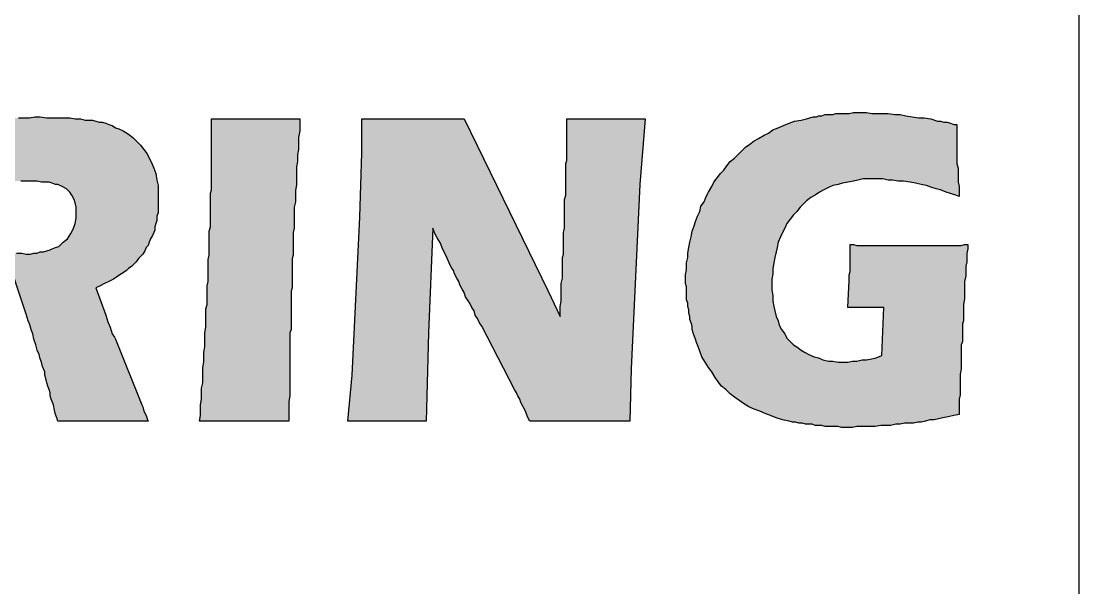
# Model space of a CAD drawing. Extents: x 0 to 3, y 0 to 1.88.
# Drawn here: x 2.196 to 3, y 0.938 to 1.368 of the extents above; entities that cross this region are included whole.
import ezdxf

# ---------------------------------------------------------------- set-up
doc = ezdxf.new("R2010")
doc.units = 0
doc.header["$LTSCALE"] = 10
doc.header["$MEASUREMENT"] = 0
doc.layers.add('BDR-18', color=1, linetype='Continuous')

msp = doc.modelspace()

# ---------------------------------------------------------------- hatches: boundary and pattern name
at = {"layer": 'BDR-18', "linetype": 'ByBlock'}
h = msp.add_hatch(color=256, dxfattribs=at)
h.dxf.hatch_style = 1
h.paths.add_polyline_path([(2.10754, 1.06416), (2.10836, 1.06747), (2.10836, 1.07161), (2.10836, 1.07493), (2.10919, 1.07824), (2.10919, 1.08155), (2.11002, 1.08569), (2.11002, 1.089), (2.11002, 1.09232), (2.11085, 1.09563), (2.11085, 1.09894), (2.11085, 1.10225), (2.11168, 1.10474), (2.11168, 1.10805), (2.11168, 1.11136), (2.11168, 1.11467), (2.1125, 1.11716), (2.1125, 1.12047), (2.1125, 1.12378), (2.1125, 1.12626), (2.11333, 1.12958), (2.11333, 1.13289), (2.11333, 1.1362), (2.11333, 1.13951), (2.11416, 1.14282), (2.11416, 1.14614), (2.11416, 1.15028), (2.11416, 1.15359), (2.11416, 1.1569), (2.11499, 1.16104), (2.11499, 1.16435), (2.11499, 1.16849), (2.11499, 1.17263), (2.11499, 1.17595), (2.11582, 1.18009), (2.11582, 1.18423), (2.11582, 1.18837), (2.11582, 1.19251), (2.11582, 1.19665), (2.11582, 1.20079), (2.11582, 1.20493), (2.11664, 1.20907), (2.11664, 1.21321), (2.11664, 1.21735), (2.11664, 1.22149), (2.11664, 1.22563), (2.11664, 1.22977), (2.11664, 1.23391), (2.11664, 1.23888), (2.11664, 1.24302), (2.11747, 1.24716), (2.11747, 1.2513), (2.11747, 1.25461), (2.11747, 1.25875), (2.11747, 1.26289), (2.11747, 1.2662), (2.11747, 1.26951), (2.11747, 1.27283), (2.11747, 1.27614), (2.11747, 1.27945), (2.11747, 1.28276), (2.11747, 1.28525), (2.11747, 1.28856), (2.11747, 1.29104), (2.11747, 1.29353), (2.12244, 1.29353), (2.12658, 1.29353), (2.13072, 1.29353), (2.13486, 1.29353), (2.13817, 1.29353), (2.14148, 1.29353), (2.1448, 1.29353), (2.14811, 1.29353), (2.15142, 1.29353), (2.15391, 1.29353), (2.15805, 1.29353), (2.16136, 1.29353), (2.16467, 1.29353), (2.16881, 1.29353), (2.17295, 1.29353), (2.17709, 1.29435), (2.18123, 1.29435), (2.1862, 1.29435), (2.19034, 1.29435), (2.19448, 1.29435), (2.19862, 1.29435), (2.20276, 1.29435), (2.2069, 1.29518), (2.21104, 1.29518), (2.21601, 1.29435), (2.22015, 1.29435), (2.22512, 1.29435), (2.22926, 1.29435), (2.2334, 1.29435), (2.23754, 1.29353), (2.24168, 1.29353), (2.24499, 1.2927), (2.2483, 1.2927), (2.25078, 1.2927), (2.25327, 1.29187), (2.25575, 1.29104), (2.25824, 1.29104), (2.26072, 1.29021), (2.2632, 1.28939), (2.26569, 1.28856), (2.26817, 1.2869), (2.27066, 1.28607), (2.27397, 1.28442), (2.27811, 1.28193), (2.28142, 1.27945), (2.28473, 1.27614), (2.28722, 1.27365), (2.2897, 1.27034), (2.29219, 1.26703), (2.29384, 1.26372), (2.2955, 1.2604), (2.29715, 1.25626), (2.29881, 1.25212), (2.29964, 1.24716), (2.30047, 1.24302), (2.30047, 1.24053), (2.30047, 1.23805), (2.30047, 1.23556), (2.30047, 1.23308), (2.30047, 1.2306), (2.30047, 1.22728), (2.30047, 1.2248), (2.30047, 1.22232), (2.29964, 1.21983), (2.29964, 1.21652), (2.29881, 1.21404), (2.29798, 1.21155), (2.29798, 1.20907), (2.29715, 1.20741), (2.29633, 1.20493), (2.29467, 1.20244), (2.29384, 1.19996), (2.29301, 1.19747), (2.29136, 1.19582), (2.29053, 1.19333), (2.28887, 1.19085), (2.28722, 1.18919), (2.28556, 1.18754), (2.28391, 1.18505), (2.28225, 1.1834), (2.28059, 1.18174), (2.27811, 1.18009), (2.27645, 1.17843), (2.27397, 1.17677), (2.27148, 1.17512), (2.269, 1.17346), (2.26652, 1.17181), (2.2632, 1.17015), (2.25989, 1.16849), (2.25658, 1.16684), (2.25327, 1.16518), (2.26072, 1.14448), (2.26238, 1.13951), (2.26403, 1.13537), (2.26486, 1.13289), (2.26569, 1.1304), (2.26734, 1.12792), (2.26817, 1.12626), (2.28805, 1.07658), (2.28887, 1.07493), (2.2897, 1.07161), (2.29136, 1.0683), (2.29219, 1.06582), (2.29301, 1.06416), (2.2897, 1.06416), (2.28722, 1.06416), (2.28391, 1.06416), (2.28142, 1.06416), (2.27894, 1.06416), (2.27645, 1.06416), (2.27231, 1.06416), (2.26817, 1.06416), (2.26486, 1.06416), (2.26155, 1.06416), (2.25989, 1.06416), (2.25658, 1.06416), (2.25327, 1.06416), (2.24913, 1.06416), (2.24499, 1.06416), (2.2425, 1.06416), (2.24085, 1.06416), (2.23836, 1.06416), (2.23505, 1.06416), (2.23257, 1.06416), (2.23008, 1.06416), (2.22677, 1.06416), (2.22429, 1.06416), (2.22346, 1.06665), (2.22263, 1.06913), (2.2218, 1.07244), (2.22098, 1.07658), (2.21932, 1.08072), (2.21849, 1.08321), (2.21849, 1.08569), (2.21766, 1.08817), (2.21684, 1.09066), (2.21601, 1.09314), (2.21518, 1.09646), (2.21435, 1.09894), (2.21435, 1.10142), (2.2127, 1.10556), (2.21187, 1.10888), (2.21104, 1.11136), (2.21021, 1.11467), (2.20855, 1.11798), (2.20773, 1.12212), (2.20607, 1.12626), (2.20524, 1.1304), (2.20441, 1.13289), (2.20359, 1.13537), (2.20276, 1.13786), (2.20193, 1.14034), (2.2011, 1.14282), (2.20027, 1.14531), (2.18454, 1.19251), (2.18868, 1.19251), (2.19282, 1.19168), (2.19696, 1.19168), (2.20027, 1.19085), (2.20359, 1.19085), (2.20607, 1.19168), (2.20855, 1.19168), (2.21104, 1.19251), (2.21352, 1.19251), (2.21601, 1.19333), (2.21849, 1.19416), (2.22015, 1.19499), (2.22263, 1.19582), (2.22512, 1.19665), (2.22843, 1.19996), (2.23174, 1.20244), (2.23422, 1.20658), (2.23588, 1.2099), (2.23754, 1.21404), (2.23836, 1.21818), (2.23836, 1.22232), (2.23836, 1.22646), (2.23754, 1.22977), (2.23671, 1.23225), (2.23505, 1.23556), (2.2334, 1.23805), (2.23091, 1.24053), (2.2276, 1.24219), (2.22429, 1.24384), (2.22263, 1.24384), (2.22015, 1.24467), (2.21766, 1.2455), (2.21518, 1.2455), (2.21187, 1.2455), (2.20855, 1.24633), (2.20524, 1.24633), (2.2011, 1.24633), (2.19862, 1.24633), (2.19613, 1.24633), (2.19282, 1.24633), (2.19034, 1.24633), (2.18785, 1.24633), (2.18454, 1.2455), (2.18123, 1.2455), (2.17709, 1.2455), (2.17709, 1.24136), (2.17709, 1.23639), (2.17626, 1.23225), (2.17626, 1.22728), (2.17626, 1.2248), (2.17626, 1.22232), (2.17626, 1.21983), (2.17626, 1.21735), (2.17543, 1.21486), (2.17543, 1.21238), (2.17543, 1.2099), (2.17543, 1.20741), (2.17543, 1.20493), (2.17543, 1.20161), (2.17543, 1.19913), (2.17543, 1.19665), (2.17461, 1.19416), (2.17461, 1.19085), (2.17461, 1.18837), (2.17461, 1.18505), (2.17461, 1.18257), (2.17461, 1.17926), (2.17461, 1.17677), (2.17461, 1.17346), (2.17378, 1.17098), (2.17378, 1.16767), (2.17378, 1.16435), (2.17378, 1.16104), (2.17378, 1.15856), (2.17378, 1.15525), (2.17378, 1.15193), (2.17378, 1.14862), (2.17378, 1.14614), (2.17295, 1.14282), (2.17295, 1.13951), (2.17295, 1.13703), (2.17295, 1.13372), (2.17295, 1.1304), (2.17295, 1.12709), (2.17295, 1.12461), (2.17295, 1.1213), (2.17295, 1.11798), (2.17295, 1.1155), (2.17295, 1.11219), (2.17295, 1.10888), (2.17212, 1.10639), (2.17212, 1.10308), (2.17212, 1.09977), (2.17212, 1.09728), (2.17212, 1.09397), (2.17212, 1.09066), (2.17212, 1.08817), (2.17212, 1.08486), (2.17212, 1.08155), (2.17212, 1.07907), (2.17212, 1.07575), (2.17212, 1.07327), (2.17212, 1.06996), (2.17212, 1.06665), (2.17212, 1.06416), (2.16881, 1.06416), (2.16633, 1.06416), (2.16301, 1.06416), (2.16053, 1.06416), (2.15805, 1.06416), (2.15556, 1.06416), (2.15142, 1.06416), (2.14728, 1.06416), (2.14397, 1.06416), (2.14148, 1.06416), (2.139, 1.06416), (2.13652, 1.06416), (2.13403, 1.06416), (2.13072, 1.06416), (2.12658, 1.06416), (2.12244, 1.06416), (2.12078, 1.06416), (2.1183, 1.06416), (2.11582, 1.06416), (2.11333, 1.06416), (2.11085, 1.06416)])
h = msp.add_hatch(color=256, dxfattribs=at)
h.dxf.hatch_style = 1
h.paths.add_polyline_path([(2.82626, 1.1983), (2.82875, 1.1983), (2.83123, 1.19747), (2.83372, 1.19747), (2.8362, 1.19747), (2.83868, 1.19747), (2.84117, 1.19747), (2.84365, 1.19747), (2.84614, 1.19747), (2.8511, 1.19747), (2.85607, 1.19747), (2.86104, 1.19747), (2.86601, 1.19747), (2.86932, 1.19747), (2.87346, 1.19747), (2.87677, 1.19747), (2.88091, 1.19747), (2.88423, 1.19747), (2.88754, 1.19747), (2.89085, 1.19747), (2.89416, 1.19747), (2.89747, 1.19747), (2.89996, 1.19747), (2.90327, 1.19747), (2.90575, 1.19747), (2.90824, 1.19747), (2.91072, 1.19747), (2.91321, 1.1983), (2.91569, 1.1983), (2.91569, 1.19499), (2.91486, 1.19168), (2.91486, 1.18837), (2.91486, 1.18505), (2.91403, 1.18174), (2.91403, 1.1776), (2.91403, 1.17429), (2.91321, 1.17015), (2.91321, 1.16601), (2.91321, 1.16187), (2.91321, 1.1569), (2.91238, 1.15276), (2.91238, 1.14779), (2.91238, 1.14531), (2.91238, 1.14282), (2.91238, 1.14034), (2.91155, 1.13786), (2.91155, 1.13537), (2.91155, 1.13289), (2.91155, 1.1304), (2.91155, 1.12709), (2.91155, 1.12461), (2.91072, 1.12212), (2.91072, 1.11964), (2.91072, 1.11716), (2.91072, 1.11302), (2.91072, 1.10805), (2.91072, 1.10391), (2.90989, 1.09977), (2.90989, 1.09563), (2.90989, 1.09149), (2.90989, 1.08817), (2.90989, 1.08403), (2.90907, 1.08072), (2.90907, 1.07741), (2.90907, 1.0741), (2.90907, 1.07161), (2.90907, 1.06913), (2.90493, 1.0683), (2.90079, 1.06747), (2.89665, 1.06665), (2.89333, 1.06582), (2.89002, 1.06499), (2.88671, 1.06499), (2.8834, 1.06416), (2.88009, 1.06333), (2.8776, 1.06333), (2.87429, 1.06251), (2.87098, 1.06251), (2.86767, 1.06251), (2.86435, 1.06168), (2.86104, 1.06168), (2.8569, 1.06085), (2.85276, 1.06085), (2.84945, 1.06085), (2.84531, 1.06002), (2.842, 1.06002), (2.83786, 1.06002), (2.83454, 1.06002), (2.83123, 1.06002), (2.82792, 1.05919), (2.82461, 1.05919), (2.82212, 1.05919), (2.81964, 1.05919), (2.81716, 1.06002), (2.81467, 1.06002), (2.81219, 1.06002), (2.8097, 1.06002), (2.80722, 1.06002), (2.80473, 1.06085), (2.80225, 1.06085), (2.79977, 1.06085), (2.79728, 1.06168), (2.7948, 1.06168), (2.79231, 1.06168), (2.78983, 1.06251), (2.78735, 1.06251), (2.78486, 1.06333), (2.78238, 1.06333), (2.77989, 1.06416), (2.77493, 1.06499), (2.76996, 1.06665), (2.76582, 1.0683), (2.76168, 1.06996), (2.75754, 1.07161), (2.7534, 1.07327), (2.74926, 1.07493), (2.74512, 1.07741), (2.7418, 1.07989), (2.73849, 1.08238), (2.73518, 1.08486), (2.73187, 1.08817), (2.72856, 1.09066), (2.72607, 1.09397), (2.72359, 1.09728), (2.7211, 1.10142), (2.71862, 1.10474), (2.71614, 1.10888), (2.71365, 1.11302), (2.712, 1.11716), (2.71034, 1.12212), (2.70951, 1.12378), (2.70868, 1.12626), (2.70786, 1.12875), (2.70703, 1.13123), (2.7062, 1.13372), (2.7062, 1.1362), (2.70537, 1.13868), (2.70454, 1.14117), (2.70454, 1.14365), (2.70372, 1.14614), (2.70372, 1.14862), (2.70289, 1.15111), (2.70289, 1.15359), (2.70206, 1.15607), (2.70206, 1.15856), (2.70206, 1.16104), (2.70206, 1.16353), (2.70206, 1.16601), (2.70123, 1.16849), (2.70123, 1.17098), (2.70123, 1.17512), (2.70206, 1.17926), (2.70206, 1.18423), (2.70289, 1.18837), (2.70289, 1.19168), (2.70372, 1.19582), (2.70454, 1.19996), (2.70537, 1.2041), (2.7062, 1.20824), (2.70786, 1.21238), (2.70868, 1.21569), (2.71034, 1.21983), (2.712, 1.22314), (2.71282, 1.22728), (2.71531, 1.2306), (2.71696, 1.23474), (2.71862, 1.23805), (2.7211, 1.24219), (2.72276, 1.2455), (2.72524, 1.24881), (2.72773, 1.25212), (2.73021, 1.25461), (2.7327, 1.25792), (2.73518, 1.26123), (2.73849, 1.26372), (2.74098, 1.2662), (2.74429, 1.26951), (2.74677, 1.272), (2.75009, 1.27448), (2.7534, 1.27697), (2.75671, 1.27862), (2.76085, 1.28111), (2.76416, 1.28276), (2.76747, 1.28525), (2.77161, 1.2869), (2.77575, 1.28856), (2.77989, 1.29021), (2.78403, 1.29187), (2.789, 1.2927), (2.79314, 1.29353), (2.79811, 1.29518), (2.80059, 1.29518), (2.80225, 1.29601), (2.80473, 1.29601), (2.80722, 1.29684), (2.8097, 1.29684), (2.81302, 1.29684), (2.8155, 1.29767), (2.81798, 1.29767), (2.82047, 1.29767), (2.82295, 1.29767), (2.82544, 1.29767), (2.82875, 1.29849), (2.83123, 1.29849), (2.83454, 1.29849), (2.83868, 1.29849), (2.84282, 1.29767), (2.84696, 1.29767), (2.8511, 1.29767), (2.85524, 1.29767), (2.86021, 1.29684), (2.86435, 1.29684), (2.86849, 1.29601), (2.87346, 1.29518), (2.87843, 1.29435), (2.88257, 1.29435), (2.88754, 1.29353), (2.89251, 1.29187), (2.89499, 1.29187), (2.89747, 1.29104), (2.89996, 1.29104), (2.90244, 1.29021), (2.90493, 1.28939), (2.90741, 1.28939), (2.90741, 1.28607), (2.90741, 1.28276), (2.90741, 1.27945), (2.90741, 1.27697), (2.90741, 1.27365), (2.90741, 1.27034), (2.90741, 1.26703), (2.90741, 1.26289), (2.90741, 1.25958), (2.90824, 1.25626), (2.90824, 1.25295), (2.90824, 1.24881), (2.90824, 1.2455), (2.90907, 1.24219), (2.90907, 1.23805), (2.90907, 1.23474), (2.90658, 1.23556), (2.9041, 1.23639), (2.90161, 1.23722), (2.89913, 1.23805), (2.89499, 1.2397), (2.89168, 1.24053), (2.88837, 1.24136), (2.88423, 1.24302), (2.88009, 1.24384), (2.87595, 1.24467), (2.87181, 1.2455), (2.86684, 1.24633), (2.8627, 1.24633), (2.85856, 1.24716), (2.85524, 1.24716), (2.8511, 1.24798), (2.84779, 1.24798), (2.84448, 1.24798), (2.84034, 1.24798), (2.8362, 1.24798), (2.83206, 1.24716), (2.82875, 1.24633), (2.82461, 1.2455), (2.82047, 1.24467), (2.81716, 1.24384), (2.81302, 1.24302), (2.8097, 1.24136), (2.80639, 1.2397), (2.80308, 1.23805), (2.79977, 1.23556), (2.79645, 1.23391), (2.79314, 1.23142), (2.79066, 1.22894), (2.78817, 1.22646), (2.78569, 1.22314), (2.78321, 1.22066), (2.78072, 1.21735), (2.77824, 1.21404), (2.77658, 1.21072), (2.77493, 1.20741), (2.77327, 1.2041), (2.77161, 1.19996), (2.77079, 1.19582), (2.76996, 1.19251), (2.76913, 1.18837), (2.7683, 1.18423), (2.76747, 1.18009), (2.76747, 1.17595), (2.76665, 1.17181), (2.76665, 1.16767), (2.76665, 1.16353), (2.76747, 1.15939), (2.76747, 1.15525), (2.7683, 1.15111), (2.76913, 1.14779), (2.76996, 1.14365), (2.77161, 1.14034), (2.77244, 1.13703), (2.7741, 1.13372), (2.77658, 1.1304), (2.77824, 1.12709), (2.78072, 1.12461), (2.78321, 1.12212), (2.78569, 1.12047), (2.789, 1.11798), (2.79149, 1.11633), (2.7948, 1.11467), (2.79894, 1.11302), (2.80225, 1.11219), (2.80556, 1.11053), (2.8097, 1.1097), (2.81302, 1.1097), (2.81716, 1.10888), (2.8213, 1.10888), (2.82461, 1.10888), (2.82792, 1.1097), (2.83123, 1.1097), (2.83537, 1.11053), (2.83868, 1.11053), (2.84282, 1.11136), (2.84614, 1.11219), (2.85028, 1.11384), (2.85193, 1.15028), (2.84945, 1.15028), (2.84779, 1.15028), (2.84448, 1.15028), (2.842, 1.15028), (2.84034, 1.15028), (2.82461, 1.15028), (2.82544, 1.17098), (2.82544, 1.17263), (2.82544, 1.17512), (2.82626, 1.1776), (2.82626, 1.18091), (2.82626, 1.18423), (2.82626, 1.18837), (2.82626, 1.19002), (2.82626, 1.19251), (2.82626, 1.19499)])
h = msp.add_hatch(color=256, dxfattribs=at)
h.dxf.hatch_style = 1
h.paths.add_polyline_path([(2.33193, 1.06416), (2.33276, 1.0683), (2.33276, 1.07244), (2.33276, 1.07658), (2.33359, 1.08072), (2.33359, 1.08486), (2.33359, 1.089), (2.33442, 1.09314), (2.33442, 1.09646), (2.33442, 1.1006), (2.33442, 1.10474), (2.33524, 1.10888), (2.33524, 1.11219), (2.33524, 1.11633), (2.33607, 1.12047), (2.33607, 1.12378), (2.33607, 1.12792), (2.33607, 1.13123), (2.3369, 1.13537), (2.3369, 1.13868), (2.3369, 1.142), (2.3369, 1.14614), (2.3369, 1.14945), (2.33773, 1.15276), (2.33773, 1.1569), (2.33773, 1.16021), (2.33773, 1.16353), (2.33773, 1.16684), (2.33856, 1.17015), (2.33856, 1.17346), (2.33856, 1.17677), (2.33856, 1.18009), (2.33856, 1.1834), (2.33856, 1.18671), (2.33938, 1.19002), (2.33938, 1.19333), (2.33938, 1.19665), (2.33938, 1.19913), (2.33938, 1.20244), (2.33938, 1.20575), (2.33938, 1.20824), (2.34021, 1.21155), (2.34021, 1.21486), (2.34021, 1.21735), (2.34021, 1.22066), (2.34021, 1.22314), (2.34021, 1.22646), (2.34021, 1.22894), (2.34021, 1.23142), (2.34021, 1.23474), (2.34021, 1.23722), (2.34104, 1.2397), (2.34104, 1.24219), (2.34104, 1.2455), (2.34104, 1.24798), (2.34104, 1.25047), (2.34104, 1.25295), (2.34104, 1.25544), (2.34104, 1.25792), (2.34104, 1.2604), (2.34104, 1.26289), (2.34104, 1.26703), (2.34104, 1.272), (2.34104, 1.29353), (2.34435, 1.29353), (2.34684, 1.29353), (2.35015, 1.29353), (2.35263, 1.29353), (2.35594, 1.29353), (2.35843, 1.29353), (2.36091, 1.29353), (2.36257, 1.29353), (2.36671, 1.29353), (2.37085, 1.29353), (2.37333, 1.29353), (2.37582, 1.29353), (2.37747, 1.29353), (2.37996, 1.29353), (2.38244, 1.29353), (2.38658, 1.29353), (2.38824, 1.29353), (2.39072, 1.29353), (2.39321, 1.29353), (2.39569, 1.29353), (2.399, 1.29353), (2.40149, 1.29353), (2.4048, 1.29353), (2.40811, 1.29353), (2.40811, 1.28939), (2.40811, 1.28442), (2.40728, 1.27945), (2.40728, 1.27531), (2.40728, 1.27034), (2.40645, 1.2662), (2.40645, 1.26123), (2.40563, 1.25709), (2.40563, 1.25212), (2.40563, 1.24798), (2.40563, 1.24384), (2.4048, 1.23888), (2.4048, 1.23474), (2.4048, 1.2306), (2.40397, 1.22646), (2.40397, 1.22232), (2.40397, 1.219), (2.40397, 1.21652), (2.40397, 1.21321), (2.40397, 1.21072), (2.40314, 1.20741), (2.40314, 1.20493), (2.40314, 1.20161), (2.40314, 1.19913), (2.40314, 1.19582), (2.40314, 1.19333), (2.40314, 1.19002), (2.40231, 1.18754), (2.40231, 1.18505), (2.40231, 1.18174), (2.40231, 1.17926), (2.40231, 1.17677), (2.40231, 1.17346), (2.40231, 1.17098), (2.40231, 1.16849), (2.40231, 1.16518), (2.40149, 1.1627), (2.40149, 1.16021), (2.40149, 1.15773), (2.40149, 1.15442), (2.40149, 1.15193), (2.40149, 1.14945), (2.40149, 1.14696), (2.40149, 1.14448), (2.40149, 1.142), (2.40149, 1.13868), (2.40149, 1.1362), (2.40149, 1.13372), (2.40066, 1.13123), (2.40066, 1.12875), (2.40066, 1.12626), (2.40066, 1.12378), (2.40066, 1.1213), (2.40066, 1.11881), (2.40066, 1.11384), (2.40066, 1.1097), (2.40066, 1.10474), (2.40066, 1.1006), (2.40066, 1.09563), (2.40066, 1.09149), (2.40066, 1.08735), (2.40066, 1.08321), (2.39983, 1.07907), (2.39983, 1.07493), (2.39983, 1.07161), (2.39983, 1.06747), (2.39983, 1.06416), (2.36919, 1.06416), (2.36671, 1.06416), (2.3634, 1.06416), (2.36008, 1.06416), (2.35594, 1.06416), (2.35346, 1.06416), (2.35098, 1.06416), (2.34766, 1.06416), (2.34518, 1.06416), (2.34187, 1.06416), (2.33938, 1.06416), (2.33607, 1.06416)])
h = msp.add_hatch(color=256, dxfattribs=at)
h.dxf.hatch_style = 1
h.paths.add_polyline_path([(2.44454, 1.06416), (2.44785, 1.09894), (2.45365, 1.219), (2.45531, 1.26786), (2.45531, 1.29353), (2.45862, 1.29353), (2.4611, 1.29353), (2.46442, 1.29353), (2.4669, 1.29353), (2.46938, 1.29353), (2.47187, 1.29353), (2.47518, 1.29353), (2.47766, 1.29353), (2.48015, 1.29353), (2.48263, 1.29353), (2.48512, 1.29353), (2.4876, 1.29353), (2.49257, 1.29353), (2.49671, 1.29353), (2.50002, 1.29353), (2.50416, 1.29353), (2.50747, 1.29353), (2.51244, 1.29353), (2.5141, 1.29353), (2.51658, 1.29353), (2.51907, 1.29353), (2.52155, 1.29353), (2.52486, 1.29353), (2.52735, 1.29353), (2.52983, 1.29353), (2.53314, 1.29353), (2.5969, 1.1627), (2.60601, 1.14365), (2.60601, 1.14779), (2.60601, 1.15111), (2.60684, 1.15525), (2.60684, 1.15939), (2.60684, 1.16353), (2.60684, 1.16849), (2.60766, 1.17263), (2.60766, 1.17512), (2.60766, 1.1776), (2.60766, 1.18009), (2.60766, 1.18257), (2.60766, 1.18588), (2.60766, 1.18837), (2.60849, 1.19085), (2.60849, 1.19333), (2.60849, 1.19665), (2.60849, 1.19913), (2.60849, 1.20161), (2.60849, 1.20493), (2.60849, 1.20741), (2.60932, 1.21072), (2.60932, 1.21404), (2.60932, 1.21652), (2.60932, 1.21983), (2.60932, 1.22314), (2.60932, 1.22646), (2.60932, 1.22977), (2.60932, 1.23225), (2.61015, 1.23556), (2.61015, 1.23805), (2.61015, 1.24136), (2.61015, 1.24384), (2.61015, 1.24716), (2.61015, 1.24964), (2.61015, 1.25212), (2.61015, 1.25461), (2.61015, 1.25709), (2.61015, 1.25958), (2.61098, 1.26206), (2.61098, 1.2662), (2.61098, 1.27034), (2.61098, 1.27448), (2.61098, 1.27862), (2.61098, 1.28193), (2.61098, 1.28525), (2.61098, 1.28856), (2.61098, 1.29104), (2.61098, 1.29353), (2.61594, 1.29353), (2.62008, 1.29353), (2.62422, 1.29353), (2.62754, 1.29353), (2.63168, 1.29353), (2.63499, 1.29353), (2.63747, 1.29353), (2.64079, 1.29353), (2.64244, 1.29353), (2.64493, 1.29353), (2.64741, 1.29353), (2.65072, 1.29353), (2.65486, 1.29353), (2.65652, 1.29353), (2.659, 1.29353), (2.66149, 1.29353), (2.6648, 1.29353), (2.66728, 1.29353), (2.67059, 1.29353), (2.66645, 1.24384), (2.65983, 1.10391), (2.659, 1.06416), (2.65403, 1.06416), (2.64907, 1.06416), (2.64493, 1.06416), (2.63996, 1.06416), (2.63582, 1.06416), (2.63085, 1.06416), (2.62671, 1.06416), (2.62257, 1.06416), (2.61843, 1.06416), (2.61429, 1.06416), (2.61015, 1.06416), (2.60766, 1.06416), (2.60518, 1.06416), (2.6027, 1.06416), (2.60021, 1.06416), (2.59773, 1.06416), (2.59524, 1.06416), (2.59193, 1.06416), (2.58945, 1.06416), (2.58614, 1.06416), (2.58282, 1.06416), (2.58117, 1.06747), (2.57951, 1.07161), (2.57786, 1.07493), (2.5762, 1.07824), (2.57537, 1.08072), (2.57372, 1.08321), (2.57289, 1.08569), (2.57123, 1.08817), (2.54639, 1.1362), (2.54473, 1.13868), (2.54308, 1.142), (2.54142, 1.14448), (2.54059, 1.14779), (2.53894, 1.15028), (2.53728, 1.15359), (2.53563, 1.15607), (2.53397, 1.15856), (2.53314, 1.16187), (2.53149, 1.16435), (2.52983, 1.16767), (2.529, 1.17015), (2.52735, 1.17263), (2.52569, 1.17595), (2.52486, 1.17843), (2.52321, 1.18091), (2.52155, 1.18423), (2.51989, 1.18837), (2.51824, 1.19168), (2.51658, 1.19499), (2.51493, 1.19913), (2.51244, 1.20327), (2.51079, 1.20658), (2.50913, 1.21072), (2.50582, 1.13123), (2.50416, 1.06416), (2.50002, 1.06416), (2.49588, 1.06416), (2.49174, 1.06416), (2.4876, 1.06416), (2.48429, 1.06416), (2.48098, 1.06416), (2.47849, 1.06416), (2.47601, 1.06416), (2.47352, 1.06416), (2.47104, 1.06416), (2.46773, 1.06416), (2.46359, 1.06416), (2.46028, 1.06416), (2.45779, 1.06416), (2.45531, 1.06416), (2.45282, 1.06416), (2.45034, 1.06416), (2.44785, 1.06416)])

# ---------------------------------------------------------------- linework, layer by layer
for points in [[(2.19448, 1.29435), (2.19862, 1.29435), (2.20276, 1.29435), (2.2069, 1.29518), (2.21104, 1.29518), (2.21601, 1.29435), (2.22015, 1.29435), (2.22512, 1.29435), (2.22926, 1.29435), (2.2334, 1.29435), (2.23754, 1.29353), (2.24168, 1.29353), (2.24499, 1.2927), (2.2483, 1.2927), (2.25078, 1.2927), (2.25327, 1.29187), (2.25575, 1.29104), (2.25824, 1.29104), (2.26072, 1.29021), (2.2632, 1.28939), (2.26569, 1.28856), (2.26817, 1.2869), (2.27066, 1.28607), (2.27397, 1.28442), (2.27811, 1.28193), (2.28142, 1.27945), (2.28473, 1.27614), (2.28722, 1.27365), (2.2897, 1.27034), (2.29219, 1.26703), (2.29384, 1.26372), (2.2955, 1.2604), (2.29715, 1.25626), (2.29881, 1.25212), (2.29964, 1.24716), (2.30047, 1.24302), (2.30047, 1.24053), (2.30047, 1.23805), (2.30047, 1.23556), (2.30047, 1.23308), (2.30047, 1.2306), (2.30047, 1.22728), (2.30047, 1.2248), (2.30047, 1.22232), (2.29964, 1.21983), (2.29964, 1.21652), (2.29881, 1.21404), (2.29798, 1.21155), (2.29798, 1.20907), (2.29715, 1.20741), (2.29633, 1.20493), (2.29467, 1.20244), (2.29384, 1.19996), (2.29301, 1.19747), (2.29136, 1.19582), (2.29053, 1.19333), (2.28887, 1.19085), (2.28722, 1.18919), (2.28556, 1.18754), (2.28391, 1.18505), (2.28225, 1.1834), (2.28059, 1.18174), (2.27811, 1.18009), (2.27645, 1.17843), (2.27397, 1.17677), (2.27148, 1.17512), (2.269, 1.17346), (2.26652, 1.17181), (2.2632, 1.17015), (2.25989, 1.16849), (2.25658, 1.16684), (2.25327, 1.16518), (2.26072, 1.14448), (2.26238, 1.13951), (2.26403, 1.13537), (2.26486, 1.13289), (2.26569, 1.1304), (2.26734, 1.12792), (2.26817, 1.12626), (2.28805, 1.07658), (2.28887, 1.07493), (2.2897, 1.07161), (2.29136, 1.0683), (2.29219, 1.06582), (2.29301, 1.06416), (2.2897, 1.06416), (2.28722, 1.06416), (2.28391, 1.06416), (2.28142, 1.06416), (2.27894, 1.06416), (2.27645, 1.06416), (2.27231, 1.06416), (2.26817, 1.06416), (2.26486, 1.06416), (2.26155, 1.06416), (2.25989, 1.06416), (2.25658, 1.06416), (2.25327, 1.06416), (2.24913, 1.06416), (2.24499, 1.06416), (2.2425, 1.06416), (2.24085, 1.06416), (2.23836, 1.06416), (2.23505, 1.06416), (2.23257, 1.06416), (2.23008, 1.06416), (2.22677, 1.06416), (2.22429, 1.06416), (2.22346, 1.06665), (2.22263, 1.06913), (2.2218, 1.07244), (2.22098, 1.07658), (2.21932, 1.08072), (2.21849, 1.08321), (2.21849, 1.08569), (2.21766, 1.08817), (2.21684, 1.09066), (2.21601, 1.09314), (2.21518, 1.09646), (2.21435, 1.09894), (2.21435, 1.10142), (2.2127, 1.10556), (2.21187, 1.10888), (2.21104, 1.11136), (2.21021, 1.11467), (2.20855, 1.11798), (2.20773, 1.12212), (2.20607, 1.12626), (2.20524, 1.1304), (2.20441, 1.13289), (2.20359, 1.13537), (2.20276, 1.13786), (2.20193, 1.14034), (2.2011, 1.14282), (2.20027, 1.14531), (2.18454, 1.19251)], [(2.19282, 1.19168), (2.19696, 1.19168), (2.20027, 1.19085), (2.20359, 1.19085), (2.20607, 1.19168), (2.20855, 1.19168), (2.21104, 1.19251), (2.21352, 1.19251), (2.21601, 1.19333), (2.21849, 1.19416), (2.22015, 1.19499), (2.22263, 1.19582), (2.22512, 1.19665), (2.22843, 1.19996), (2.23174, 1.20244), (2.23422, 1.20658), (2.23588, 1.2099), (2.23754, 1.21404), (2.23836, 1.21818), (2.23836, 1.22232), (2.23836, 1.22646), (2.23754, 1.22977), (2.23671, 1.23225), (2.23505, 1.23556), (2.2334, 1.23805), (2.23091, 1.24053), (2.2276, 1.24219), (2.22429, 1.24384), (2.22263, 1.24384), (2.22015, 1.24467), (2.21766, 1.2455), (2.21518, 1.2455), (2.21187, 1.2455), (2.20855, 1.24633), (2.20524, 1.24633), (2.2011, 1.24633), (2.19862, 1.24633), (2.19613, 1.24633)]]:
    msp.add_lwpolyline(points, dxfattribs=at)
for points in [[(2.82626, 1.1983), (2.82875, 1.1983), (2.83123, 1.19747), (2.83372, 1.19747), (2.8362, 1.19747), (2.83868, 1.19747), (2.84117, 1.19747), (2.84365, 1.19747), (2.84614, 1.19747), (2.8511, 1.19747), (2.85607, 1.19747), (2.86104, 1.19747), (2.86601, 1.19747), (2.86932, 1.19747), (2.87346, 1.19747), (2.87677, 1.19747), (2.88091, 1.19747), (2.88423, 1.19747), (2.88754, 1.19747), (2.89085, 1.19747), (2.89416, 1.19747), (2.89747, 1.19747), (2.89996, 1.19747), (2.90327, 1.19747), (2.90575, 1.19747), (2.90824, 1.19747), (2.91072, 1.19747), (2.91321, 1.1983), (2.91569, 1.1983), (2.91569, 1.19499), (2.91486, 1.19168), (2.91486, 1.18837), (2.91486, 1.18505), (2.91403, 1.18174), (2.91403, 1.1776), (2.91403, 1.17429), (2.91321, 1.17015), (2.91321, 1.16601), (2.91321, 1.16187), (2.91321, 1.1569), (2.91238, 1.15276), (2.91238, 1.14779), (2.91238, 1.14531), (2.91238, 1.14282), (2.91238, 1.14034), (2.91155, 1.13786), (2.91155, 1.13537), (2.91155, 1.13289), (2.91155, 1.1304), (2.91155, 1.12709), (2.91155, 1.12461), (2.91072, 1.12212), (2.91072, 1.11964), (2.91072, 1.11716), (2.91072, 1.11302), (2.91072, 1.10805), (2.91072, 1.10391), (2.90989, 1.09977), (2.90989, 1.09563), (2.90989, 1.09149), (2.90989, 1.08817), (2.90989, 1.08403), (2.90907, 1.08072), (2.90907, 1.07741), (2.90907, 1.0741), (2.90907, 1.07161), (2.90907, 1.06913), (2.90493, 1.0683), (2.90079, 1.06747), (2.89665, 1.06665), (2.89333, 1.06582), (2.89002, 1.06499), (2.88671, 1.06499), (2.8834, 1.06416), (2.88009, 1.06333), (2.8776, 1.06333), (2.87429, 1.06251), (2.87098, 1.06251), (2.86767, 1.06251), (2.86435, 1.06168), (2.86104, 1.06168), (2.8569, 1.06085), (2.85276, 1.06085), (2.84945, 1.06085), (2.84531, 1.06002), (2.842, 1.06002), (2.83786, 1.06002), (2.83454, 1.06002), (2.83123, 1.06002), (2.82792, 1.05919), (2.82461, 1.05919), (2.82212, 1.05919), (2.81964, 1.05919), (2.81716, 1.06002), (2.81467, 1.06002), (2.81219, 1.06002), (2.8097, 1.06002), (2.80722, 1.06002), (2.80473, 1.06085), (2.80225, 1.06085), (2.79977, 1.06085), (2.79728, 1.06168), (2.7948, 1.06168), (2.79231, 1.06168), (2.78983, 1.06251), (2.78735, 1.06251), (2.78486, 1.06333), (2.78238, 1.06333), (2.77989, 1.06416), (2.77493, 1.06499), (2.76996, 1.06665), (2.76582, 1.0683), (2.76168, 1.06996), (2.75754, 1.07161), (2.7534, 1.07327), (2.74926, 1.07493), (2.74512, 1.07741), (2.7418, 1.07989), (2.73849, 1.08238), (2.73518, 1.08486), (2.73187, 1.08817), (2.72856, 1.09066), (2.72607, 1.09397), (2.72359, 1.09728), (2.7211, 1.10142), (2.71862, 1.10474), (2.71614, 1.10888), (2.71365, 1.11302), (2.712, 1.11716), (2.71034, 1.12212), (2.70951, 1.12378), (2.70868, 1.12626), (2.70786, 1.12875), (2.70703, 1.13123), (2.7062, 1.13372), (2.7062, 1.1362), (2.70537, 1.13868), (2.70454, 1.14117), (2.70454, 1.14365), (2.70372, 1.14614), (2.70372, 1.14862), (2.70289, 1.15111), (2.70289, 1.15359), (2.70206, 1.15607), (2.70206, 1.15856), (2.70206, 1.16104), (2.70206, 1.16353), (2.70206, 1.16601), (2.70123, 1.16849), (2.70123, 1.17098), (2.70123, 1.17512), (2.70206, 1.17926), (2.70206, 1.18423), (2.70289, 1.18837), (2.70289, 1.19168), (2.70372, 1.19582), (2.70454, 1.19996), (2.70537, 1.2041), (2.7062, 1.20824), (2.70786, 1.21238), (2.70868, 1.21569), (2.71034, 1.21983), (2.712, 1.22314), (2.71282, 1.22728), (2.71531, 1.2306), (2.71696, 1.23474), (2.71862, 1.23805), (2.7211, 1.24219), (2.72276, 1.2455), (2.72524, 1.24881), (2.72773, 1.25212), (2.73021, 1.25461), (2.7327, 1.25792), (2.73518, 1.26123), (2.73849, 1.26372), (2.74098, 1.2662), (2.74429, 1.26951), (2.74677, 1.272), (2.75009, 1.27448), (2.7534, 1.27697), (2.75671, 1.27862), (2.76085, 1.28111), (2.76416, 1.28276), (2.76747, 1.28525), (2.77161, 1.2869), (2.77575, 1.28856), (2.77989, 1.29021), (2.78403, 1.29187), (2.789, 1.2927), (2.79314, 1.29353), (2.79811, 1.29518), (2.80059, 1.29518), (2.80225, 1.29601), (2.80473, 1.29601), (2.80722, 1.29684), (2.8097, 1.29684), (2.81302, 1.29684), (2.8155, 1.29767), (2.81798, 1.29767), (2.82047, 1.29767), (2.82295, 1.29767), (2.82544, 1.29767), (2.82875, 1.29849), (2.83123, 1.29849), (2.83454, 1.29849), (2.83868, 1.29849), (2.84282, 1.29767), (2.84696, 1.29767), (2.8511, 1.29767), (2.85524, 1.29767), (2.86021, 1.29684), (2.86435, 1.29684), (2.86849, 1.29601), (2.87346, 1.29518), (2.87843, 1.29435), (2.88257, 1.29435), (2.88754, 1.29353), (2.89251, 1.29187), (2.89499, 1.29187), (2.89747, 1.29104), (2.89996, 1.29104), (2.90244, 1.29021), (2.90493, 1.28939), (2.90741, 1.28939), (2.90741, 1.28607), (2.90741, 1.28276), (2.90741, 1.27945), (2.90741, 1.27697), (2.90741, 1.27365), (2.90741, 1.27034), (2.90741, 1.26703), (2.90741, 1.26289), (2.90741, 1.25958), (2.90824, 1.25626), (2.90824, 1.25295), (2.90824, 1.24881), (2.90824, 1.2455), (2.90907, 1.24219), (2.90907, 1.23805), (2.90907, 1.23474), (2.90658, 1.23556), (2.9041, 1.23639), (2.90161, 1.23722), (2.89913, 1.23805), (2.89499, 1.2397), (2.89168, 1.24053), (2.88837, 1.24136), (2.88423, 1.24302), (2.88009, 1.24384), (2.87595, 1.24467), (2.87181, 1.2455), (2.86684, 1.24633), (2.8627, 1.24633), (2.85856, 1.24716), (2.85524, 1.24716), (2.8511, 1.24798), (2.84779, 1.24798), (2.84448, 1.24798), (2.84034, 1.24798), (2.8362, 1.24798), (2.83206, 1.24716), (2.82875, 1.24633), (2.82461, 1.2455), (2.82047, 1.24467), (2.81716, 1.24384), (2.81302, 1.24302), (2.8097, 1.24136), (2.80639, 1.2397), (2.80308, 1.23805), (2.79977, 1.23556), (2.79645, 1.23391), (2.79314, 1.23142), (2.79066, 1.22894), (2.78817, 1.22646), (2.78569, 1.22314), (2.78321, 1.22066), (2.78072, 1.21735), (2.77824, 1.21404), (2.77658, 1.21072), (2.77493, 1.20741), (2.77327, 1.2041), (2.77161, 1.19996), (2.77079, 1.19582), (2.76996, 1.19251), (2.76913, 1.18837), (2.7683, 1.18423), (2.76747, 1.18009), (2.76747, 1.17595), (2.76665, 1.17181), (2.76665, 1.16767), (2.76665, 1.16353), (2.76747, 1.15939), (2.76747, 1.15525), (2.7683, 1.15111), (2.76913, 1.14779), (2.76996, 1.14365), (2.77161, 1.14034), (2.77244, 1.13703), (2.7741, 1.13372), (2.77658, 1.1304), (2.77824, 1.12709), (2.78072, 1.12461), (2.78321, 1.12212), (2.78569, 1.12047), (2.789, 1.11798), (2.79149, 1.11633), (2.7948, 1.11467), (2.79894, 1.11302), (2.80225, 1.11219), (2.80556, 1.11053), (2.8097, 1.1097), (2.81302, 1.1097), (2.81716, 1.10888), (2.8213, 1.10888), (2.82461, 1.10888), (2.82792, 1.1097), (2.83123, 1.1097), (2.83537, 1.11053), (2.83868, 1.11053), (2.84282, 1.11136), (2.84614, 1.11219), (2.85028, 1.11384), (2.85193, 1.15028), (2.84945, 1.15028), (2.84779, 1.15028), (2.84448, 1.15028), (2.842, 1.15028), (2.84034, 1.15028), (2.82461, 1.15028), (2.82544, 1.17098), (2.82544, 1.17263), (2.82544, 1.17512), (2.82626, 1.1776), (2.82626, 1.18091), (2.82626, 1.18423), (2.82626, 1.18837), (2.82626, 1.19002), (2.82626, 1.19251), (2.82626, 1.19499)], [(2.33193, 1.06416), (2.33276, 1.0683), (2.33276, 1.07244), (2.33276, 1.07658), (2.33359, 1.08072), (2.33359, 1.08486), (2.33359, 1.089), (2.33442, 1.09314), (2.33442, 1.09646), (2.33442, 1.1006), (2.33442, 1.10474), (2.33524, 1.10888), (2.33524, 1.11219), (2.33524, 1.11633), (2.33607, 1.12047), (2.33607, 1.12378), (2.33607, 1.12792), (2.33607, 1.13123), (2.3369, 1.13537), (2.3369, 1.13868), (2.3369, 1.142), (2.3369, 1.14614), (2.3369, 1.14945), (2.33773, 1.15276), (2.33773, 1.1569), (2.33773, 1.16021), (2.33773, 1.16353), (2.33773, 1.16684), (2.33856, 1.17015), (2.33856, 1.17346), (2.33856, 1.17677), (2.33856, 1.18009), (2.33856, 1.1834), (2.33856, 1.18671), (2.33938, 1.19002), (2.33938, 1.19333), (2.33938, 1.19665), (2.33938, 1.19913), (2.33938, 1.20244), (2.33938, 1.20575), (2.33938, 1.20824), (2.34021, 1.21155), (2.34021, 1.21486), (2.34021, 1.21735), (2.34021, 1.22066), (2.34021, 1.22314), (2.34021, 1.22646), (2.34021, 1.22894), (2.34021, 1.23142), (2.34021, 1.23474), (2.34021, 1.23722), (2.34104, 1.2397), (2.34104, 1.24219), (2.34104, 1.2455), (2.34104, 1.24798), (2.34104, 1.25047), (2.34104, 1.25295), (2.34104, 1.25544), (2.34104, 1.25792), (2.34104, 1.2604), (2.34104, 1.26289), (2.34104, 1.26703), (2.34104, 1.272), (2.34104, 1.29353), (2.34435, 1.29353), (2.34684, 1.29353), (2.35015, 1.29353), (2.35263, 1.29353), (2.35594, 1.29353), (2.35843, 1.29353), (2.36091, 1.29353), (2.36257, 1.29353), (2.36671, 1.29353), (2.37085, 1.29353), (2.37333, 1.29353), (2.37582, 1.29353), (2.37747, 1.29353), (2.37996, 1.29353), (2.38244, 1.29353), (2.38658, 1.29353), (2.38824, 1.29353), (2.39072, 1.29353), (2.39321, 1.29353), (2.39569, 1.29353), (2.399, 1.29353), (2.40149, 1.29353), (2.4048, 1.29353), (2.40811, 1.29353), (2.40811, 1.28939), (2.40811, 1.28442), (2.40728, 1.27945), (2.40728, 1.27531), (2.40728, 1.27034), (2.40645, 1.2662), (2.40645, 1.26123), (2.40563, 1.25709), (2.40563, 1.25212), (2.40563, 1.24798), (2.40563, 1.24384), (2.4048, 1.23888), (2.4048, 1.23474), (2.4048, 1.2306), (2.40397, 1.22646), (2.40397, 1.22232), (2.40397, 1.219), (2.40397, 1.21652), (2.40397, 1.21321), (2.40397, 1.21072), (2.40314, 1.20741), (2.40314, 1.20493), (2.40314, 1.20161), (2.40314, 1.19913), (2.40314, 1.19582), (2.40314, 1.19333), (2.40314, 1.19002), (2.40231, 1.18754), (2.40231, 1.18505), (2.40231, 1.18174), (2.40231, 1.17926), (2.40231, 1.17677), (2.40231, 1.17346), (2.40231, 1.17098), (2.40231, 1.16849), (2.40231, 1.16518), (2.40149, 1.1627), (2.40149, 1.16021), (2.40149, 1.15773), (2.40149, 1.15442), (2.40149, 1.15193), (2.40149, 1.14945), (2.40149, 1.14696), (2.40149, 1.14448), (2.40149, 1.142), (2.40149, 1.13868), (2.40149, 1.1362), (2.40149, 1.13372), (2.40066, 1.13123), (2.40066, 1.12875), (2.40066, 1.12626), (2.40066, 1.12378), (2.40066, 1.1213), (2.40066, 1.11881), (2.40066, 1.11384), (2.40066, 1.1097), (2.40066, 1.10474), (2.40066, 1.1006), (2.40066, 1.09563), (2.40066, 1.09149), (2.40066, 1.08735), (2.40066, 1.08321), (2.39983, 1.07907), (2.39983, 1.07493), (2.39983, 1.07161), (2.39983, 1.06747), (2.39983, 1.06416), (2.36919, 1.06416), (2.36671, 1.06416), (2.3634, 1.06416), (2.36008, 1.06416), (2.35594, 1.06416), (2.35346, 1.06416), (2.35098, 1.06416), (2.34766, 1.06416), (2.34518, 1.06416), (2.34187, 1.06416), (2.33938, 1.06416), (2.33607, 1.06416)], [(2.44454, 1.06416), (2.44785, 1.09894), (2.45365, 1.219), (2.45531, 1.26786), (2.45531, 1.29353), (2.45862, 1.29353), (2.4611, 1.29353), (2.46442, 1.29353), (2.4669, 1.29353), (2.46938, 1.29353), (2.47187, 1.29353), (2.47518, 1.29353), (2.47766, 1.29353), (2.48015, 1.29353), (2.48263, 1.29353), (2.48512, 1.29353), (2.4876, 1.29353), (2.49257, 1.29353), (2.49671, 1.29353), (2.50002, 1.29353), (2.50416, 1.29353), (2.50747, 1.29353), (2.51244, 1.29353), (2.5141, 1.29353), (2.51658, 1.29353), (2.51907, 1.29353), (2.52155, 1.29353), (2.52486, 1.29353), (2.52735, 1.29353), (2.52983, 1.29353), (2.53314, 1.29353), (2.5969, 1.1627), (2.60601, 1.14365), (2.60601, 1.14779), (2.60601, 1.15111), (2.60684, 1.15525), (2.60684, 1.15939), (2.60684, 1.16353), (2.60684, 1.16849), (2.60766, 1.17263), (2.60766, 1.17512), (2.60766, 1.1776), (2.60766, 1.18009), (2.60766, 1.18257), (2.60766, 1.18588), (2.60766, 1.18837), (2.60849, 1.19085), (2.60849, 1.19333), (2.60849, 1.19665), (2.60849, 1.19913), (2.60849, 1.20161), (2.60849, 1.20493), (2.60849, 1.20741), (2.60932, 1.21072), (2.60932, 1.21404), (2.60932, 1.21652), (2.60932, 1.21983), (2.60932, 1.22314), (2.60932, 1.22646), (2.60932, 1.22977), (2.60932, 1.23225), (2.61015, 1.23556), (2.61015, 1.23805), (2.61015, 1.24136), (2.61015, 1.24384), (2.61015, 1.24716), (2.61015, 1.24964), (2.61015, 1.25212), (2.61015, 1.25461), (2.61015, 1.25709), (2.61015, 1.25958), (2.61098, 1.26206), (2.61098, 1.2662), (2.61098, 1.27034), (2.61098, 1.27448), (2.61098, 1.27862), (2.61098, 1.28193), (2.61098, 1.28525), (2.61098, 1.28856), (2.61098, 1.29104), (2.61098, 1.29353), (2.61594, 1.29353), (2.62008, 1.29353), (2.62422, 1.29353), (2.62754, 1.29353), (2.63168, 1.29353), (2.63499, 1.29353), (2.63747, 1.29353), (2.64079, 1.29353), (2.64244, 1.29353), (2.64493, 1.29353), (2.64741, 1.29353), (2.65072, 1.29353), (2.65486, 1.29353), (2.65652, 1.29353), (2.659, 1.29353), (2.66149, 1.29353), (2.6648, 1.29353), (2.66728, 1.29353), (2.67059, 1.29353), (2.66645, 1.24384), (2.65983, 1.10391), (2.659, 1.06416), (2.65403, 1.06416), (2.64907, 1.06416), (2.64493, 1.06416), (2.63996, 1.06416), (2.63582, 1.06416), (2.63085, 1.06416), (2.62671, 1.06416), (2.62257, 1.06416), (2.61843, 1.06416), (2.61429, 1.06416), (2.61015, 1.06416), (2.60766, 1.06416), (2.60518, 1.06416), (2.6027, 1.06416), (2.60021, 1.06416), (2.59773, 1.06416), (2.59524, 1.06416), (2.59193, 1.06416), (2.58945, 1.06416), (2.58614, 1.06416), (2.58282, 1.06416), (2.58117, 1.06747), (2.57951, 1.07161), (2.57786, 1.07493), (2.5762, 1.07824), (2.57537, 1.08072), (2.57372, 1.08321), (2.57289, 1.08569), (2.57123, 1.08817), (2.54639, 1.1362), (2.54473, 1.13868), (2.54308, 1.142), (2.54142, 1.14448), (2.54059, 1.14779), (2.53894, 1.15028), (2.53728, 1.15359), (2.53563, 1.15607), (2.53397, 1.15856), (2.53314, 1.16187), (2.53149, 1.16435), (2.52983, 1.16767), (2.529, 1.17015), (2.52735, 1.17263), (2.52569, 1.17595), (2.52486, 1.17843), (2.52321, 1.18091), (2.52155, 1.18423), (2.51989, 1.18837), (2.51824, 1.19168), (2.51658, 1.19499), (2.51493, 1.19913), (2.51244, 1.20327), (2.51079, 1.20658), (2.50913, 1.21072), (2.50582, 1.13123), (2.50416, 1.06416), (2.50002, 1.06416), (2.49588, 1.06416), (2.49174, 1.06416), (2.4876, 1.06416), (2.48429, 1.06416), (2.48098, 1.06416), (2.47849, 1.06416), (2.47601, 1.06416), (2.47352, 1.06416), (2.47104, 1.06416), (2.46773, 1.06416), (2.46359, 1.06416), (2.46028, 1.06416), (2.45779, 1.06416), (2.45531, 1.06416), (2.45282, 1.06416), (2.45034, 1.06416), (2.44785, 1.06416)]]:
    msp.add_lwpolyline(points, close=True, dxfattribs=at)
at = {"layer": 'Defpoints'}
msp.add_lwpolyline([(0, 0), (0, 1.875), (3, 1.875), (3, 0)], close=True, dxfattribs=at)

doc.saveas('drawing.dxf')
